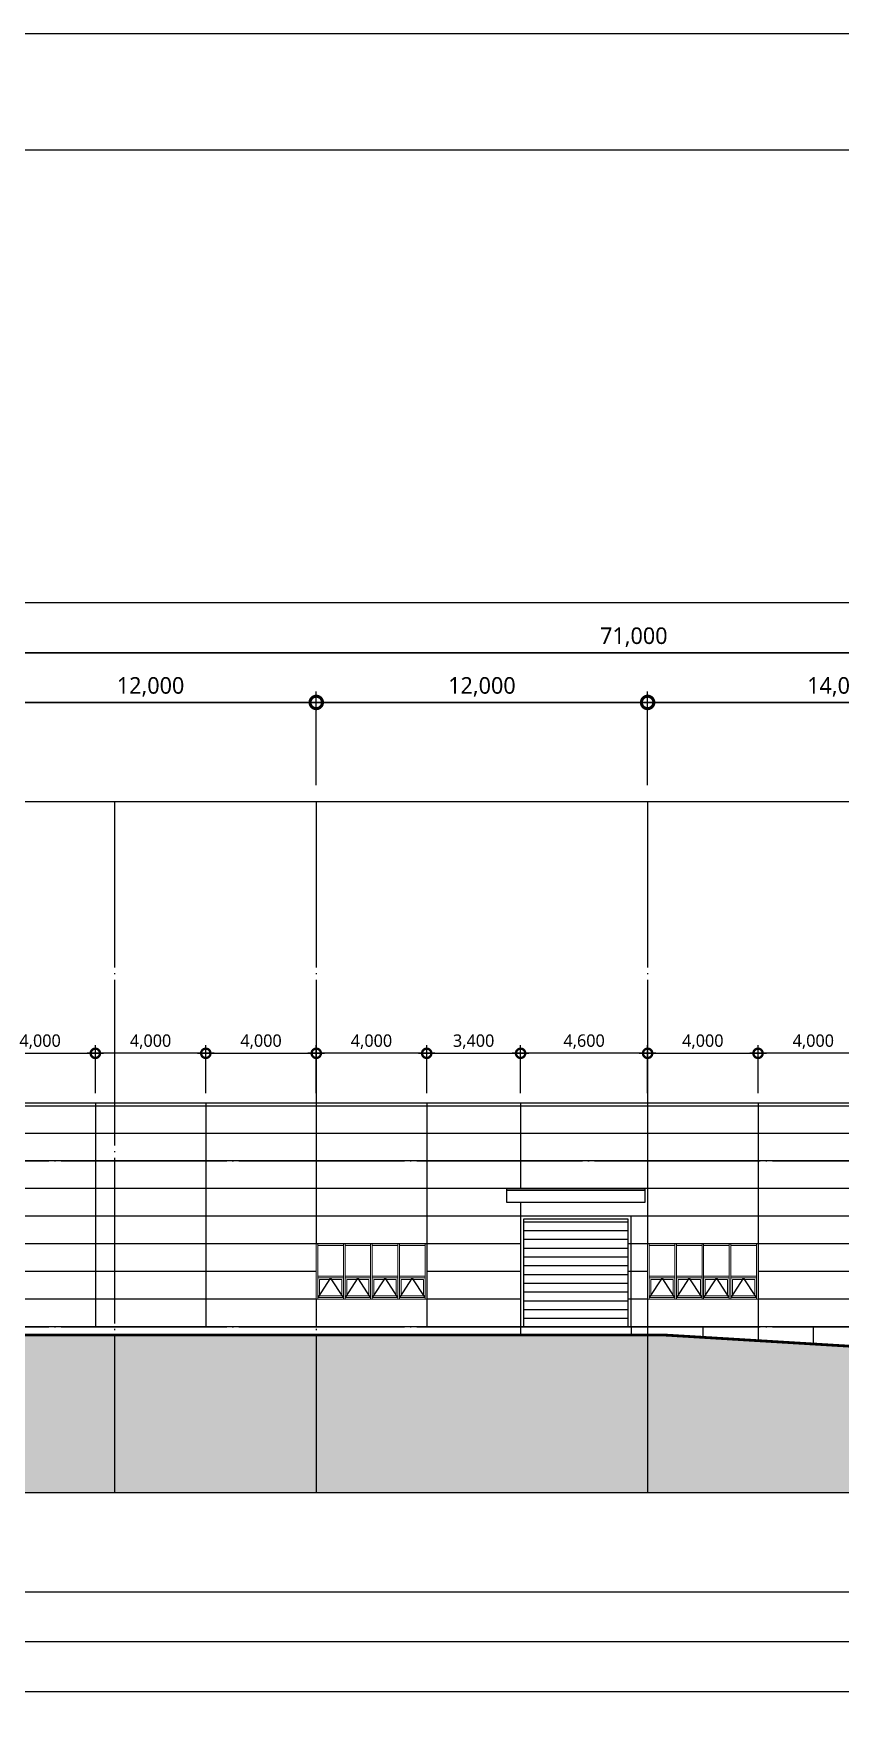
# Model space of a CAD drawing. Header units: millimetres. Extents: x -2325 to 334075, y -552635 to -11738.
# Drawn here: x 52696 to 81900, y -89843 to -28650 of the extents above; entities that cross this region are included whole.
import ezdxf

# ---------------------------------------------------------------- set-up
doc = ezdxf.new("R2010")
doc.units = ezdxf.units.MM
doc.header["$LTSCALE"] = 200
doc.set_wipeout_variables(frame=1)
doc.linetypes.add('CEN-GAUN', pattern=[32.2, 30, -1, 0.2, -1])
doc.layers.get('DEFPOINTS').update_dxf_attribs({"color": 137})
doc.layers.add('CEN', color=1, linetype='CEN-GAUN', plot=False)
doc.layers.add('임시 치수선', color=8, linetype='Continuous', plot=False)
for name, color, linetype in [('DOOR', 6, 'Continuous'), ('ELE-3', 3, 'Continuous'), ('HAT', 8, 'Continuous'), ('SOL-254', 254, 'Continuous'), ('WIN-OPEN-LINE', 1, 'CEN-GAUN'), ('XR-ELEV$0$MISC', 7, 'Continuous'), ('XR-ELEV$0$WIN', 6, 'Continuous'), ('XR-ELEV$0$WIN2', 3, 'Continuous')]:
    doc.layers.add(name, color=color, linetype=linetype)
doc.layers.add('WIN', color=5, linetype='Continuous', lineweight=0)
doc.styles.add('$0$스타일1', font='malgun.ttf')
doc.dimstyles.new('CJA', dxfattribs={"dimscale": 300, "dimtxt": 2.7, "dimasz": 1, "dimexe": 2, "dimexo": 3, "dimgap": 1, "dimtad": 1, "dimdec": 0, "dimzin": 1, "dimdsep": 46, "dimlunit": 6, "dimtxsty": '$0$스타일1', "dimblk": 'CJDOT', "dimcen": 0.09, "dimdle": 1, "dimclrd": 256, "dimclre": 256, "dimclrt": 3, "dimadec": 0, "dimazin": 0, "dimtfac": 1, "dimtdec": 0, "dimtix": 1, "dimtmove": 2, "dimatfit": 3, "dimldrblk": 'CJDOT', "dimfxl": 1, "dimtolj": 1, "dimtzin": 1, "dimarcsym": 0})

# ---------------------------------------------------------------- blocks, each defined once
blk = doc.blocks.new('_DotSmall')
at = {"color": 0, "linetype": 'ByBlock', "const_width": 0.5}
blk.add_lwpolyline([(-0.0625, 0, 1), (0.0625, 0, 1)], format="xyb", close=True, dxfattribs=at)
blk = doc.blocks.new('*D43')
at = {"layer": 'DEFPOINTS', "lineweight": -2, "transparency": 16777216}
for p, q in [((38925, -55855), (38925, -50655)), ((109925, -55855), (109925, -50655)), ((38525, -51055), (110325, -51055))]:
    blk.add_line(p, q, dxfattribs=at)
at = {"layer": 'DEFPOINTS', "color": 0, "transparency": 16777216}
for p in [(109925, -51055), (38925, -56455), (109925, -56455)]:
    blk.add_point(p, dxfattribs=at)
at = {"layer": 'DEFPOINTS', "lineweight": -2, "transparency": 16777216, "xscale": 900, "yscale": 900, "zscale": 900, "rotation": 180}
blk.add_blockref('_DotSmall', (38925, -51055), dxfattribs=at)
at = {"layer": 'DEFPOINTS', "lineweight": -2, "transparency": 16777216, "xscale": 900, "yscale": 900, "zscale": 900}
blk.add_blockref('_DotSmall', (109925, -51055), dxfattribs=at)
at = {"layer": 'DEFPOINTS', "color": 3, "transparency": 16777216, "insert": (74425, -50493), "char_height": 600, "attachment_point": 5, "style": '$0$스타일1'}
blk.add_mtext('\\A1;71,000', dxfattribs=at)
blk = doc.blocks.new('CJDOT')
blk.add_line((-2, 0), (2, 0))
at = {"const_width": 0.5}
blk.add_lwpolyline([(-0.25, 0, 1), (0.25, 0, 1)], format="xyb", close=True, dxfattribs=at)
blk = doc.blocks.new('*D45')
at = {"layer": 'DEFPOINTS', "lineweight": -2, "transparency": 16777216}
for p, q in [((50925, -55855), (50925, -52455)), ((62925, -55855), (62925, -52455)), ((50525, -52855), (63325, -52855))]:
    blk.add_line(p, q, dxfattribs=at)
at = {"layer": 'DEFPOINTS', "color": 0, "transparency": 16777216}
for p in [(62925, -52855), (50925, -56455), (62925, -56455)]:
    blk.add_point(p, dxfattribs=at)
at = {"layer": 'DEFPOINTS', "lineweight": -2, "transparency": 16777216, "xscale": 900, "yscale": 900, "zscale": 900, "rotation": 180}
blk.add_blockref('_DotSmall', (50925, -52855), dxfattribs=at)
at = {"layer": 'DEFPOINTS', "lineweight": -2, "transparency": 16777216, "xscale": 900, "yscale": 900, "zscale": 900}
blk.add_blockref('_DotSmall', (62925, -52855), dxfattribs=at)
at = {"layer": 'DEFPOINTS', "color": 3, "transparency": 16777216, "insert": (56925, -52293), "char_height": 600, "attachment_point": 5, "style": '$0$스타일1'}
blk.add_mtext('\\A1;12,000', dxfattribs=at)
blk = doc.blocks.new('*D46')
at = {"layer": 'DEFPOINTS', "lineweight": -2, "transparency": 16777216}
for p, q in [((62925, -55855), (62925, -52455)), ((74925, -55855), (74925, -52455)), ((62525, -52855), (75325, -52855))]:
    blk.add_line(p, q, dxfattribs=at)
at = {"layer": 'DEFPOINTS', "color": 0, "transparency": 16777216}
for p in [(74925, -52855), (62925, -56455), (74925, -56455)]:
    blk.add_point(p, dxfattribs=at)
at = {"layer": 'DEFPOINTS', "lineweight": -2, "transparency": 16777216, "xscale": 900, "yscale": 900, "zscale": 900, "rotation": 180}
blk.add_blockref('_DotSmall', (62925, -52855), dxfattribs=at)
at = {"layer": 'DEFPOINTS', "lineweight": -2, "transparency": 16777216, "xscale": 900, "yscale": 900, "zscale": 900}
blk.add_blockref('_DotSmall', (74925, -52855), dxfattribs=at)
at = {"layer": 'DEFPOINTS', "color": 3, "transparency": 16777216, "insert": (68925, -52293), "char_height": 600, "attachment_point": 5, "style": '$0$스타일1'}
blk.add_mtext('\\A1;12,000', dxfattribs=at)
blk = doc.blocks.new('*D49')
at = {"layer": 'DEFPOINTS', "lineweight": -2, "transparency": 16777216}
for p, q in [((74925, -55855), (74925, -52455)), ((88925, -55855), (88925, -52455)), ((74525, -52855), (89325, -52855))]:
    blk.add_line(p, q, dxfattribs=at)
at = {"layer": 'DEFPOINTS', "color": 0, "transparency": 16777216}
for p in [(88925, -52855), (74925, -56455), (88925, -56455)]:
    blk.add_point(p, dxfattribs=at)
at = {"layer": 'DEFPOINTS', "lineweight": -2, "transparency": 16777216, "xscale": 900, "yscale": 900, "zscale": 900, "rotation": 180}
blk.add_blockref('_DotSmall', (74925, -52855), dxfattribs=at)
at = {"layer": 'DEFPOINTS', "lineweight": -2, "transparency": 16777216, "xscale": 900, "yscale": 900, "zscale": 900}
blk.add_blockref('_DotSmall', (88925, -52855), dxfattribs=at)
at = {"layer": 'DEFPOINTS', "color": 3, "transparency": 16777216, "insert": (81925, -52293), "char_height": 600, "attachment_point": 5, "style": '$0$스타일1'}
blk.add_mtext('\\A1;14,000', dxfattribs=at)
blk = doc.blocks.new('*D86')
at = {"layer": 'DEFPOINTS', "color": 0, "transparency": 16777216}
for p in [(70325, -65557), (70325, -67455), (74925, -67455)]:
    blk.add_point(p, dxfattribs=at)
at = {"layer": '임시 치수선', "lineweight": -2, "transparency": 16777216}
for p, q in [((70325, -67005), (70325, -65257)), ((74925, -67005), (74925, -65257)), ((75225, -65557), (70025, -65557))]:
    blk.add_line(p, q, dxfattribs=at)
at = {"layer": '임시 치수선', "lineweight": -2, "transparency": 16777216, "xscale": 675, "yscale": 675, "zscale": 675, "rotation": 180}
blk.add_blockref('_DotSmall', (70325, -65557), dxfattribs=at)
at = {"layer": '임시 치수선', "lineweight": -2, "transparency": 16777216, "xscale": 675, "yscale": 675, "zscale": 675}
blk.add_blockref('_DotSmall', (74925, -65557), dxfattribs=at)
at = {"layer": '임시 치수선', "color": 3, "transparency": 16777216, "insert": (72625, -65137), "char_height": 450, "attachment_point": 5, "style": '$0$스타일1'}
blk.add_mtext('\\A1;4,600', dxfattribs=at)
blk = doc.blocks.new('*D88')
at = {"layer": 'DEFPOINTS', "color": 0, "transparency": 16777216}
for p in [(70325, -65557), (66925, -67455), (70325, -67455)]:
    blk.add_point(p, dxfattribs=at)
at = {"layer": '임시 치수선', "lineweight": -2, "transparency": 16777216}
for p, q in [((66925, -67005), (66925, -65257)), ((70325, -67005), (70325, -65257)), ((66625, -65557), (70625, -65557))]:
    blk.add_line(p, q, dxfattribs=at)
at = {"layer": '임시 치수선', "lineweight": -2, "transparency": 16777216, "xscale": 675, "yscale": 675, "zscale": 675, "rotation": 180}
blk.add_blockref('_DotSmall', (66925, -65557), dxfattribs=at)
at = {"layer": '임시 치수선', "lineweight": -2, "transparency": 16777216, "xscale": 675, "yscale": 675, "zscale": 675}
blk.add_blockref('_DotSmall', (70325, -65557), dxfattribs=at)
at = {"layer": '임시 치수선', "color": 3, "transparency": 16777216, "insert": (68625, -65137), "char_height": 450, "attachment_point": 5, "style": '$0$스타일1'}
blk.add_mtext('\\A1;3,400', dxfattribs=at)
blk = doc.blocks.new('*D89')
at = {"layer": 'DEFPOINTS', "color": 0, "transparency": 16777216}
for p in [(62925, -65557), (62925, -67455), (66925, -67455)]:
    blk.add_point(p, dxfattribs=at)
at = {"layer": '임시 치수선', "lineweight": -2, "transparency": 16777216}
for p, q in [((62925, -67005), (62925, -65257)), ((66925, -67005), (66925, -65257)), ((67225, -65557), (62625, -65557))]:
    blk.add_line(p, q, dxfattribs=at)
at = {"layer": '임시 치수선', "lineweight": -2, "transparency": 16777216, "xscale": 675, "yscale": 675, "zscale": 675, "rotation": 180}
blk.add_blockref('_DotSmall', (62925, -65557), dxfattribs=at)
at = {"layer": '임시 치수선', "lineweight": -2, "transparency": 16777216, "xscale": 675, "yscale": 675, "zscale": 675}
blk.add_blockref('_DotSmall', (66925, -65557), dxfattribs=at)
at = {"layer": '임시 치수선', "color": 3, "transparency": 16777216, "insert": (64925, -65137), "char_height": 450, "attachment_point": 5, "style": '$0$스타일1'}
blk.add_mtext('\\A1;4,000', dxfattribs=at)
blk = doc.blocks.new('*D90')
at = {"layer": 'DEFPOINTS', "color": 0, "transparency": 16777216}
for p in [(78925, -65557), (74925, -67455), (78925, -67455)]:
    blk.add_point(p, dxfattribs=at)
at = {"layer": '임시 치수선', "lineweight": -2, "transparency": 16777216}
for p, q in [((74925, -67005), (74925, -65257)), ((78925, -67005), (78925, -65257)), ((74625, -65557), (79225, -65557))]:
    blk.add_line(p, q, dxfattribs=at)
at = {"layer": '임시 치수선', "lineweight": -2, "transparency": 16777216, "xscale": 675, "yscale": 675, "zscale": 675, "rotation": 180}
blk.add_blockref('_DotSmall', (74925, -65557), dxfattribs=at)
at = {"layer": '임시 치수선', "lineweight": -2, "transparency": 16777216, "xscale": 675, "yscale": 675, "zscale": 675}
blk.add_blockref('_DotSmall', (78925, -65557), dxfattribs=at)
at = {"layer": '임시 치수선', "color": 3, "transparency": 16777216, "insert": (76925, -65137), "char_height": 450, "attachment_point": 5, "style": '$0$스타일1'}
blk.add_mtext('\\A1;4,000', dxfattribs=at)
blk = doc.blocks.new('*D91')
at = {"layer": 'DEFPOINTS', "color": 0, "transparency": 16777216}
for p in [(78925, -65557), (78925, -67455), (82925, -67455)]:
    blk.add_point(p, dxfattribs=at)
at = {"layer": '임시 치수선', "lineweight": -2, "transparency": 16777216}
for p, q in [((78925, -67005), (78925, -65257)), ((82925, -67005), (82925, -65257)), ((83225, -65557), (78625, -65557))]:
    blk.add_line(p, q, dxfattribs=at)
at = {"layer": '임시 치수선', "lineweight": -2, "transparency": 16777216, "xscale": 675, "yscale": 675, "zscale": 675, "rotation": 180}
blk.add_blockref('_DotSmall', (78925, -65557), dxfattribs=at)
at = {"layer": '임시 치수선', "lineweight": -2, "transparency": 16777216, "xscale": 675, "yscale": 675, "zscale": 675}
blk.add_blockref('_DotSmall', (82925, -65557), dxfattribs=at)
at = {"layer": '임시 치수선', "color": 3, "transparency": 16777216, "insert": (80925, -65137), "char_height": 450, "attachment_point": 5, "style": '$0$스타일1'}
blk.add_mtext('\\A1;4,000', dxfattribs=at)
blk = doc.blocks.new('*D93')
at = {"layer": 'DEFPOINTS', "color": 0, "transparency": 16777216}
for p in [(54925, -65557), (50925, -67455), (54925, -67455)]:
    blk.add_point(p, dxfattribs=at)
at = {"layer": '임시 치수선', "lineweight": -2, "transparency": 16777216}
for p, q in [((50925, -67005), (50925, -65257)), ((54925, -67005), (54925, -65257)), ((50625, -65557), (55225, -65557))]:
    blk.add_line(p, q, dxfattribs=at)
at = {"layer": '임시 치수선', "lineweight": -2, "transparency": 16777216, "xscale": 675, "yscale": 675, "zscale": 675, "rotation": 180}
blk.add_blockref('_DotSmall', (50925, -65557), dxfattribs=at)
at = {"layer": '임시 치수선', "lineweight": -2, "transparency": 16777216, "xscale": 675, "yscale": 675, "zscale": 675}
blk.add_blockref('_DotSmall', (54925, -65557), dxfattribs=at)
at = {"layer": '임시 치수선', "color": 3, "transparency": 16777216, "insert": (52925, -65137), "char_height": 450, "attachment_point": 5, "style": '$0$스타일1'}
blk.add_mtext('\\A1;4,000', dxfattribs=at)
blk = doc.blocks.new('*D94')
at = {"layer": 'DEFPOINTS', "color": 0, "transparency": 16777216}
for p in [(54925, -65557), (54925, -67455), (58925, -67455)]:
    blk.add_point(p, dxfattribs=at)
at = {"layer": '임시 치수선', "lineweight": -2, "transparency": 16777216}
for p, q in [((54925, -67005), (54925, -65257)), ((58925, -67005), (58925, -65257)), ((59225, -65557), (54625, -65557))]:
    blk.add_line(p, q, dxfattribs=at)
at = {"layer": '임시 치수선', "lineweight": -2, "transparency": 16777216, "xscale": 675, "yscale": 675, "zscale": 675, "rotation": 180}
blk.add_blockref('_DotSmall', (54925, -65557), dxfattribs=at)
at = {"layer": '임시 치수선', "lineweight": -2, "transparency": 16777216, "xscale": 675, "yscale": 675, "zscale": 675}
blk.add_blockref('_DotSmall', (58925, -65557), dxfattribs=at)
at = {"layer": '임시 치수선', "color": 3, "transparency": 16777216, "insert": (56925, -65137), "char_height": 450, "attachment_point": 5, "style": '$0$스타일1'}
blk.add_mtext('\\A1;4,000', dxfattribs=at)
blk = doc.blocks.new('*D95')
at = {"layer": 'DEFPOINTS', "color": 0, "transparency": 16777216}
for p in [(62925, -65557), (58925, -67455), (62925, -67455)]:
    blk.add_point(p, dxfattribs=at)
at = {"layer": '임시 치수선', "lineweight": -2, "transparency": 16777216}
for p, q in [((58925, -67005), (58925, -65257)), ((62925, -67005), (62925, -65257)), ((58625, -65557), (63225, -65557))]:
    blk.add_line(p, q, dxfattribs=at)
at = {"layer": '임시 치수선', "lineweight": -2, "transparency": 16777216, "xscale": 675, "yscale": 675, "zscale": 675, "rotation": 180}
blk.add_blockref('_DotSmall', (58925, -65557), dxfattribs=at)
at = {"layer": '임시 치수선', "lineweight": -2, "transparency": 16777216, "xscale": 675, "yscale": 675, "zscale": 675}
blk.add_blockref('_DotSmall', (62925, -65557), dxfattribs=at)
at = {"layer": '임시 치수선', "color": 3, "transparency": 16777216, "insert": (60925, -65137), "char_height": 450, "attachment_point": 5, "style": '$0$스타일1'}
blk.add_mtext('\\A1;4,000', dxfattribs=at)
blk = doc.blocks.new('window4000')
at = {"color": 6}
blk.add_wipeout([(68660, -72455), (64660, -72455), (64660, -74455), (68660, -74455)], dxfattribs=at).dxf.layer = 'WIN'
at = {"layer": 'WIN', "color": 6}
for p, q in [((64720, -72455), (64720, -74455)), ((64720, -72515), (65645, -72515)), ((65645, -72455), (65645, -74455)), ((65705, -72455), (65705, -74455)), ((65705, -72515), (66630, -72515)), ((66630, -72455), (66630, -74455)), ((66690, -72455), (66690, -74455)), ((66690, -72515), (67615, -72515)), ((67615, -72455), (67615, -74455)), ((67675, -72455), (67675, -74455)), ((67675, -72515), (68600, -72515)), ((68600, -72455), (68600, -74455)), ((64720, -73625), (65645, -73625)), ((64720, -73685), (65645, -73685)), ((65705, -73625), (66630, -73625)), ((65705, -73685), (66630, -73685)), ((66690, -73625), (67615, -73625)), ((66690, -73685), (67615, -73685)), ((67675, -73625), (68600, -73625)), ((67675, -73685), (68600, -73685)), ((64720, -74395), (65645, -74395)), ((65705, -74395), (66630, -74395)), ((66690, -74395), (67615, -74395)), ((67675, -74395), (68600, -74395))]:
    blk.add_line(p, q, dxfattribs=at)
blk.add_lwpolyline([(68660, -72455), (64660, -72455), (64660, -74455), (68660, -74455)], close=True, dxfattribs=at)
at = {"layer": 'WIN', "color": 5}
for points in [[(64780, -74335), (65585, -74335), (65585, -73745), (64780, -73745)], [(65765, -74335), (66570, -74335), (66570, -73745), (65765, -73745)], [(66750, -74335), (67555, -74335), (67555, -73745), (66750, -73745)], [(67735, -74335), (68540, -74335), (68540, -73745), (67735, -73745)]]:
    blk.add_lwpolyline(points, close=True, dxfattribs=at)
at = {"layer": 'WIN-OPEN-LINE'}
for p, q in [((64720, -74395), (65182, -73685)), ((65182, -73685), (65645, -74395)), ((65705, -74395), (66168, -73685)), ((66168, -73685), (66630, -74395)), ((66690, -74395), (67152, -73685)), ((67152, -73685), (67615, -74395)), ((67675, -74395), (68138, -73685)), ((68138, -73685), (68600, -74395))]:
    blk.add_line(p, q, dxfattribs=at)
blk = doc.blocks.new('con hatch2')
at = {"layer": 'HAT', "color": 252}
for p, q in [((-35435, 0), (-35435, -639)), ((-33435, 0), (-33435, -376)), ((-31435, 0), (-31435, -487)), ((-29435, 0), (-29435, -597)), ((-27435, 0), (-27435, -707)), ((-25435, 0), (-25435, -817)), ((-23435, 0), (-23435, -928)), ((-21435, 0), (-21435, -1107)), ((-19435, 0), (-19435, -1228)), ((-17435, 0), (-17435, -1348)), ((-15435, 0), (-15435, -1469)), ((-13435, 0), (-13435, -1590)), ((-11435, 0), (-11435, -1710)), ((-9435, 0), (-9435, -1831)), ((-7435, 0), (-7435, -1952)), ((-5435, 0), (-5435, -2072)), ((-3435, 0), (-3435, -2193)), ((-435, 0), (-435, -2374)), ((300, -1000), (-23212, -1000)), ((300, -2000), (-6632, -2000))]:
    blk.add_line(p, q, dxfattribs=at)
for centre in [(-21535, -900), (-21535, -1100), (-21335, -900), (-21335, -1100), (-19535, -900), (-19535, -1100), (-19335, -900), (-19335, -1100), (-17535, -900), (-17535, -1100), (-17335, -900), (-17335, -1100), (-15535, -900), (-15535, -1100), (-15335, -900), (-15335, -1100), (-13535, -900), (-13535, -1100), (-13335, -900), (-13335, -1100), (-11535, -900), (-11535, -1100), (-11335, -900), (-11335, -1100), (-9535, -900), (-9535, -1100), (-9335, -900), (-9335, -1100), (-7535, -900), (-7535, -1100), (-7335, -900), (-7335, -1100), (-5535, -900), (-5535, -1100), (-5335, -900), (-5335, -1100), (-3535, -900), (-3535, -1100), (-3335, -900), (-3335, -1100), (-535, -900), (-535, -1100), (-335, -900), (-335, -1100), (-3535, -1900), (-3535, -2100), (-3335, -1900), (-3335, -2100), (-535, -1900), (-535, -2100), (-335, -1900), (-335, -2100)]:
    blk.add_circle(centre, 45, dxfattribs=at)

msp = doc.modelspace()

# ---------------------------------------------------------------- hatches: boundary and pattern name
at = {"layer": 'SOL-254'}
h = msp.add_hatch(color=253, dxfattribs=at)
h.dxf.hatch_style = 1
h.paths.add_polyline_path([(62925, -75755.1), (50925, -75755.1), (50925, -81455.1), (62925, -81455.1)])
h = msp.add_hatch(color=253, dxfattribs=at)
h.dxf.hatch_style = 1
h.paths.add_polyline_path([(74925, -75755.1), (62925, -75755.1), (62925, -81455.1), (74925, -81455.1)])
h = msp.add_hatch(color=253, dxfattribs=at)
h.dxf.hatch_style = 1
h.paths.add_polyline_path([(88925, -76562.2), (75541.9, -75755.1), (74925, -75755.1), (74925, -76093.8), (74925, -81455.1), (88925, -81455.1)])
at = {"layer": 'XR-ELEV$0$WIN2', "ltscale": 100}
h = msp.add_hatch(dxfattribs=at)
h.set_pattern_fill('LINE', color=8, scale=100)
h.set_pattern_definition([(0, (71393.97, -70385.4), (0, 317.5), [])])
h.paths.add_polyline_path([(74225, -71555.1), (70425, -71555.1), (70425, -75455.1), (74225, -75455.1)])

# ---------------------------------------------------------------- linework, layer by layer
at = {"layer": 'CEN'}
for p, q in [((55625, -56455.1), (55625, -81455.1)), ((62925, -56455.1), (62925, -81455.1)), ((74925, -56455.1), (74925, -81455.1)), ((27925, -67355.1), (89475, -67355.1)), ((27925, -69455.1), (120925, -69455.1)), ((27925, -75455.1), (120925, -75455.1))]:
    msp.add_line(p, q, dxfattribs=at)
at = {"layer": 'DEFPOINTS'}
for points in [[(165875, -28650), (-2325, -28650), (-2325, -147450), (165875, -147450)], [(144375, -143250), (6975, -143250), (6975, -32850), (144375, -32850)], [(128125, -88655.1), (128125, -49255.1), (20725, -49255.1), (20725, -88655.1)], [(126325, -86855.1), (126325, -51055.1), (22525, -51055.1), (22525, -86855.1)], [(124525, -85055.1), (124525, -52855.1), (24325, -52855.1), (24325, -85055.1)], [(120925, -81455.1), (120925, -56455.1), (27925, -56455.1), (27925, -81455.1)]]:
    msp.add_lwpolyline(points, close=True, dxfattribs=at)
at = {"layer": 'DOOR', "color": 3}
msp.add_lwpolyline([(70325, -75455.1), (74325, -75455.1), (74325, -71455.1), (70325, -71455.1)], close=True, dxfattribs=at)
at = {"layer": 'ELE-3'}
for p, q in [((70325, -75455.1), (74325, -75455.1)), ((70325, -75455.1), (70325, -75755.1)), ((74325, -75455.1), (74325, -75755.1))]:
    msp.add_line(p, q, dxfattribs=at)
for points in [[(38490, -67455.1), (38460, -67455.1), (38460, -67355.1), (88425, -67355.1)], [(112560, -75455.1), (38490, -75455.1)]]:
    msp.add_lwpolyline(points, dxfattribs=at)
msp.add_lwpolyline([(120925, -77855.1, 100, 100, 0), (110360, -77855.1, 100, 100, 0), (75541.9, -75755.1, 100, 100, 0), (36776.3, -75755.1, 100, 100, 0), (27925, -75976.1, 0, 0, 0)], format="xyseb", dxfattribs=at)
at = {"layer": 'HAT'}
for p, q in [((54925, -67355.1), (54925, -75455.1)), ((58925, -67355.1), (58925, -75455.1)), ((62925, -67355.1), (62925, -75455.1)), ((66925, -67355.1), (66925, -75455.1)), ((70325, -67355.1), (70325, -70455.1)), ((74925, -67355.1), (74925, -75455.1)), ((78925, -67355.1), (78925, -75455.1)), ((70325, -70955.1), (70325, -75455.1))]:
    msp.add_line(p, q, dxfattribs=at)
at = {"layer": 'HAT', "ltscale": 0.5}
for points in [[(88425, -68455.1), (38490, -68455.1)], [(88425, -69455.1), (38490, -69455.1)], [(88425, -70455.1), (38490, -70455.1)], [(70325, -71455.1), (50325, -71455.1)], [(88425, -71455.1), (74225, -71455.1)], [(70325, -72455.1), (50325, -72455.1)], [(103375, -72455.1), (74225, -72455.1)], [(70325, -73455.1), (50325, -73455.1)], [(110660, -73455.1), (74225, -73455.1)], [(70325, -74455.1), (50325, -74455.1)], [(103375, -74455.1), (74225, -74455.1)]]:
    msp.add_lwpolyline(points, dxfattribs=at)
at = {"layer": 'XR-ELEV$0$MISC', "color": 7}
msp.add_line((74825, -70525.1), (69825, -70525.1), dxfattribs=at)
msp.add_lwpolyline([(74825, -70955.1), (69825, -70955.1), (69825, -70455.1), (74825, -70455.1)], close=True, dxfattribs=at)
at = {"layer": 'XR-ELEV$0$WIN', "color": 6, "ltscale": 100}
msp.add_lwpolyline([(74225, -75455.1), (74225, -71555.1), (70425, -71555.1), (70425, -75455.1)], close=True, dxfattribs=at)

# ---------------------------------------------------------------- block references
at = {"layer": 'HAT'}
msp.add_blockref('con hatch2', (110360, -75455.1), dxfattribs=at)

# ---------------------------------------------------------------- dimensions: what is measured, and where the dimension line sits
at = {"layer": 'DEFPOINTS'}
for base, p1, p2, picture, middle in [((109925, -51055.1), (38925, -56455.1), (109925, -56455.1), '*D43', (74425, -50493.1)), ((74925, -52855.1), (62925, -56455.1), (74925, -56455.1), '*D46', (68925, -52293.1))]:
    dim = msp.add_linear_dim(base=base, p1=p1, p2=p2, angle=180, dimstyle='CJA', override={"dimscale": 200, "dimtxt": 3, "dimasz": 4.5, "dimblk1": 'DotSmall', "dimblk2": 'DotSmall', "dimsah": 1, "dimdle": 2}, dxfattribs=at)
    dim.commit()
    dim.dimension.update_dxf_attribs({"geometry": picture, "text_midpoint": middle})
for base, p1, p2, picture, middle in [((62925, -52855.1), (50925, -56455.1), (62925, -56455.1), '*D45', (56925, -52293.1)), ((88925, -52855.1), (74925, -56455.1), (88925, -56455.1), '*D49', (81925, -52293.1))]:
    dim = msp.add_linear_dim(base=base, p1=p1, p2=p2, dimstyle='CJA', override={"dimscale": 200, "dimtxt": 3, "dimasz": 4.5, "dimblk1": 'DotSmall', "dimblk2": 'DotSmall', "dimsah": 1, "dimdle": 2}, dxfattribs=at)
    dim.commit()
    dim.dimension.update_dxf_attribs({"geometry": picture, "text_midpoint": middle})
at = {"layer": '임시 치수선'}
for base, p1, p2, picture, middle in [((54925, -65556.8), (50925, -67455.1), (54925, -67455.1), '*D93', (52925, -65136.5)), ((62925, -65556.8), (58925, -67455.1), (62925, -67455.1), '*D95', (60925, -65136.5)), ((70325, -65556.8), (66925, -67455.1), (70325, -67455.1), '*D88', (68625, -65136.5)), ((78925, -65556.8), (74925, -67455.1), (78925, -67455.1), '*D90', (76925, -65136.5))]:
    dim = msp.add_linear_dim(base=base, p1=p1, p2=p2, angle=180, dimstyle='CJA', override={"dimscale": 150, "dimtxt": 3, "dimasz": 4.5, "dimblk1": 'DotSmall', "dimblk2": 'DotSmall', "dimsah": 1, "dimdle": 2}, dxfattribs=at)
    dim.commit()
    dim.dimension.update_dxf_attribs({"geometry": picture, "text_midpoint": middle})
for base, p1, p2, picture, middle in [((54925, -65556.8), (58925, -67455.1), (54925, -67455.1), '*D94', (56925, -65136.5)), ((62925, -65556.8), (66925, -67455.1), (62925, -67455.1), '*D89', (64925, -65136.5)), ((70325, -65556.8), (74925, -67455.1), (70325, -67455.1), '*D86', (72625, -65136.5)), ((78925, -65556.8), (82925, -67455.1), (78925, -67455.1), '*D91', (80925, -65136.5))]:
    dim = msp.add_linear_dim(base=base, p1=p1, p2=p2, dimstyle='CJA', override={"dimscale": 150, "dimtxt": 3, "dimasz": 4.5, "dimblk1": 'DotSmall', "dimblk2": 'DotSmall', "dimsah": 1, "dimdle": 2}, dxfattribs=at)
    dim.commit()
    dim.dimension.update_dxf_attribs({"geometry": picture, "text_midpoint": middle})

# ---------------------------------------------------------------- next in the draw order: block references
at = {"xscale": -1}
for p in [(131585, 0), (143585, 0)]:
    msp.add_blockref('window4000', p, dxfattribs=at)

# ---------------------------------------------------------------- next in the draw order: linework, layer by layer
at = {"layer": 'ELE-3'}
msp.add_lwpolyline([(38490, -75455.1), (38490, -67455.1), (88425, -67455.1)], dxfattribs=at)

doc.saveas('drawing.dxf')
